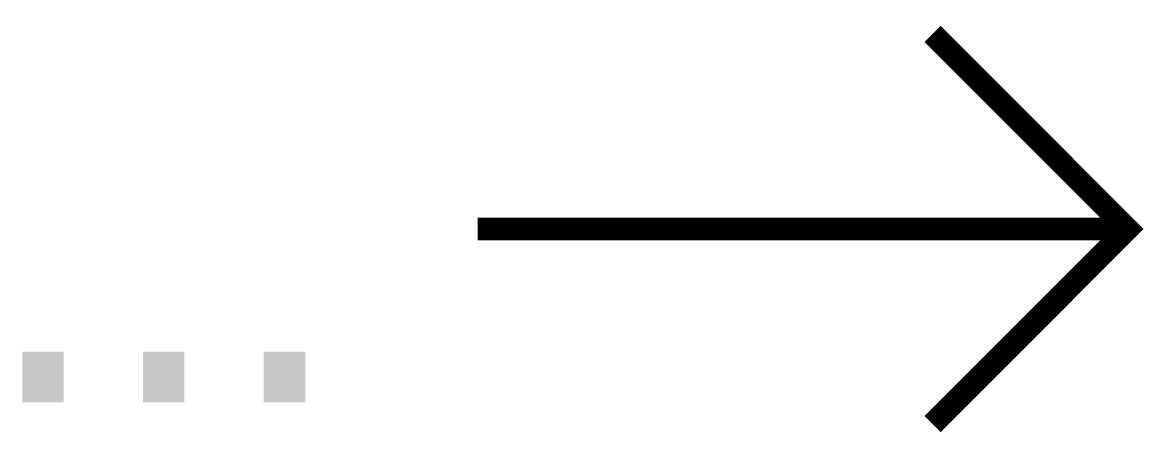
# Model space of a CAD drawing. Extents: x -17 to 0.2, y -3.2 to 3.2.
import ezdxf
from ezdxf.enums import TextEntityAlignment as Align

# ---------------------------------------------------------------- set-up
doc = ezdxf.new("R2010")
doc.units = 0
doc.header["$MEASUREMENT"] = 0
doc.layers.get('0').update_dxf_attribs({"linetype": 'CONTINUOUS'})
doc.styles.add('rtw_iso', font='iso-rtw.shx')

msp = doc.modelspace()

# ---------------------------------------------------------------- linework, layer by layer
at = {"linetype": 'Continuous'}
for q in [(-3, 0), (0, 0), (0, 0), (0, 0)]:
    msp.add_line((0, 0), q, dxfattribs=at)
at = {"linetype": 'Continuous', "const_width": 0.35}
for points in [[(-3, 3), (0, 0), (-3, -3)], [(0, 0), (-10, 0)]]:
    msp.add_lwpolyline(points, dxfattribs=at)

# ---------------------------------------------------------------- texts
at = {"lineweight": 50, "style": 'rtw_iso'}
msp.add_attdef('...', text='...', height=5, dxfattribs=at).set_placement((-12.046, -0.164), align=Align.MIDDLE_RIGHT)

doc.saveas('drawing.dxf')
